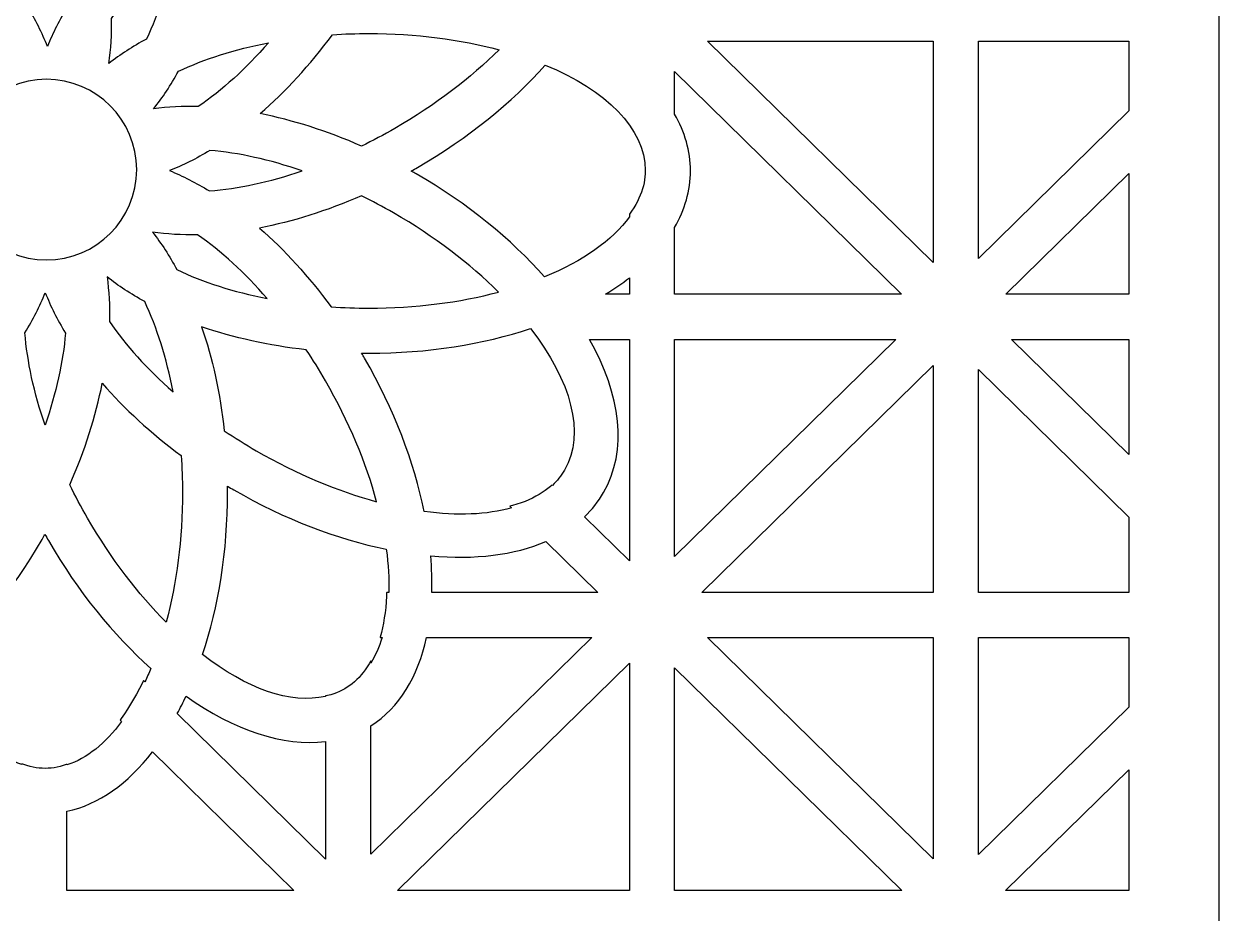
# Model space of a CAD drawing. Header units: centimetres. Extents: x -27 to -22.3, y -9 to 9.
# Drawn here: x -24.695 to -22.336, y -5.894 to -4.139 of the extents above; entities that cross this region are included whole.
import ezdxf

# ---------------------------------------------------------------- set-up
doc = ezdxf.new("R2010")
doc.units = ezdxf.units.CM
doc.header["$MEASUREMENT"] = 0
doc.layers.add('layer 1', color=7, linetype='Continuous')

msp = doc.modelspace()

# ---------------------------------------------------------------- linework, layer by layer
at = {"layer": 'layer 1', "color": 250, "lineweight": 30}
for points, knots in [([(-22.33552, 9.00076), (-22.33552, 9.00076), (-22.33552, 8.81208), (-22.33552, 8.81208), (-22.33552, 8.81208), (-22.33552, 8.81208), (-22.33552, 8.68847), (-22.33552, 8.68847), (-22.33552, 8.68847), (-22.33552, 8.68847), (-22.33552, 7.78426), (-22.33552, 7.78426), (-22.33552, 7.78426), (-22.33552, 7.78426), (-22.33552, 7.66065), (-22.33552, 7.66065), (-22.33552, 7.66065), (-22.33552, 7.66065), (-22.33552, 7.635), (-22.33552, 7.635), (-22.33552, 7.635), (-22.33552, 7.635), (-22.33552, 7.51139), (-22.33552, 7.51139), (-22.33552, 7.51139), (-22.33552, 7.51139), (-22.33552, 6.60718), (-22.33552, 6.60718), (-22.33552, 6.60718), (-22.33552, 6.60718), (-22.33552, 6.48357), (-22.33552, 6.48357), (-22.33552, 6.48357), (-22.33552, 6.48357), (-22.33552, 6.45792), (-22.33552, 6.45792), (-22.33552, 6.45792), (-22.33552, 6.45792), (-22.33552, 6.33431), (-22.33552, 6.33431), (-22.33552, 6.33431), (-22.33552, 6.33431), (-22.33552, 5.4301), (-22.33552, 5.4301), (-22.33552, 5.4301), (-22.33552, 5.4301), (-22.33552, 5.30649), (-22.33552, 5.30649), (-22.33552, 5.30649), (-22.33552, 5.30649), (-22.33552, 5.28084), (-22.33552, 5.28084), (-22.33552, 5.28084), (-22.33552, 5.28084), (-22.33552, 5.15723), (-22.33552, 5.15723), (-22.33552, 5.15723), (-22.33552, 5.15723), (-22.33552, 4.25302), (-22.33552, 4.25302), (-22.33552, 4.25302), (-22.33552, 4.25302), (-22.33552, 4.12941), (-22.33552, 4.12941), (-22.33552, 4.12941), (-22.33552, 4.12941), (-22.33552, 4.10376), (-22.33552, 4.10376), (-22.33552, 4.10376), (-22.33552, 4.10376), (-22.33552, 3.98015), (-22.33552, 3.98015), (-22.33552, 3.98015), (-22.33552, 3.98015), (-22.33552, 3.07594), (-22.33552, 3.07594), (-22.33552, 3.07594), (-22.33552, 3.07594), (-22.33552, 2.95233), (-22.33552, 2.95233), (-22.33552, 2.95233), (-22.33552, 2.95233), (-22.33552, 2.92668), (-22.33552, 2.92668), (-22.33552, 2.92668), (-22.33552, 2.92668), (-22.33552, 2.80307), (-22.33552, 2.80307), (-22.33552, 2.80307), (-22.33552, 2.80307), (-22.33552, 1.89886), (-22.33552, 1.89886), (-22.33552, 1.89886), (-22.33552, 1.89886), (-22.33552, 1.77525), (-22.33552, 1.77525), (-22.33552, 1.77525), (-22.33552, 1.77525), (-22.33552, 1.7496), (-22.33552, 1.7496), (-22.33552, 1.7496), (-22.33552, 1.7496), (-22.33552, 1.62599), (-22.33552, 1.62599), (-22.33552, 1.62599), (-22.33552, 1.62599), (-22.33552, 0.72178), (-22.33552, 0.72178), (-22.33552, 0.72178), (-22.33552, 0.72178), (-22.33552, 0.59817), (-22.33552, 0.59817), (-22.33552, 0.59817), (-22.33552, 0.59817), (-22.33552, 0.57252), (-22.33552, 0.57252), (-22.33552, 0.57252), (-22.33552, 0.57252), (-22.33552, 0.44891), (-22.33552, 0.44891), (-22.33552, 0.44891), (-22.33552, 0.44891), (-22.33552, -0.4553), (-22.33552, -0.4553), (-22.33552, -0.4553), (-22.33552, -0.4553), (-22.33552, -0.57891), (-22.33552, -0.57891), (-22.33552, -0.57891), (-22.33552, -0.57891), (-22.33552, -0.60456), (-22.33552, -0.60456), (-22.33552, -0.60456), (-22.33552, -0.60456), (-22.33552, -0.72817), (-22.33552, -0.72817), (-22.33552, -0.72817), (-22.33552, -0.72817), (-22.33552, -1.63238), (-22.33552, -1.63238), (-22.33552, -1.63238), (-22.33552, -1.63238), (-22.33552, -1.75599), (-22.33552, -1.75599), (-22.33552, -1.75599), (-22.33552, -1.75599), (-22.33552, -1.78164), (-22.33552, -1.78164), (-22.33552, -1.78164), (-22.33552, -1.78164), (-22.33552, -1.90525), (-22.33552, -1.90525), (-22.33552, -1.90525), (-22.33552, -1.90525), (-22.33552, -2.80946), (-22.33552, -2.80946), (-22.33552, -2.80946), (-22.33552, -2.80946), (-22.33552, -2.93307), (-22.33552, -2.93307), (-22.33552, -2.93307), (-22.33552, -2.93307), (-22.33552, -2.95872), (-22.33552, -2.95872), (-22.33552, -2.95872), (-22.33552, -2.95872), (-22.33552, -3.08233), (-22.33552, -3.08233), (-22.33552, -3.08233), (-22.33552, -3.08233), (-22.33552, -3.98654), (-22.33552, -3.98654), (-22.33552, -3.98654), (-22.33552, -3.98654), (-22.33552, -4.11015), (-22.33552, -4.11015), (-22.33552, -4.11015), (-22.33552, -4.11015), (-22.33552, -4.1358), (-22.33552, -4.1358), (-22.33552, -4.1358), (-22.33552, -4.1358), (-22.33552, -4.25941), (-22.33552, -4.25941), (-22.33552, -4.25941), (-22.33552, -4.25941), (-22.33552, -5.16362), (-22.33552, -5.16362), (-22.33552, -5.16362), (-22.33552, -5.16362), (-22.33552, -5.28723), (-22.33552, -5.28723), (-22.33552, -5.28723), (-22.33552, -5.28723), (-22.33552, -5.31288), (-22.33552, -5.31288), (-22.33552, -5.31288), (-22.33552, -5.31288), (-22.33552, -5.43649), (-22.33552, -5.43649), (-22.33552, -5.43649), (-22.33552, -5.43649), (-22.33552, -6.3407), (-22.33552, -6.3407), (-22.33552, -6.3407), (-22.33552, -6.3407), (-22.33552, -6.46431), (-22.33552, -6.46431), (-22.33552, -6.46431), (-22.33552, -6.46431), (-22.33552, -6.48996), (-22.33552, -6.48996), (-22.33552, -6.48996), (-22.33552, -6.48996), (-22.33552, -6.61357), (-22.33552, -6.61357), (-22.33552, -6.61357), (-22.33552, -6.61357), (-22.33552, -7.51778), (-22.33552, -7.51778), (-22.33552, -7.51778), (-22.33552, -7.51778), (-22.33552, -7.64139), (-22.33552, -7.64139), (-22.33552, -7.64139), (-22.33552, -7.64139), (-22.33552, -7.66704), (-22.33552, -7.66704), (-22.33552, -7.66704), (-22.33552, -7.66704), (-22.33552, -7.79065), (-22.33552, -7.79065), (-22.33552, -7.79065), (-22.33552, -7.79065), (-22.33552, -8.69486), (-22.33552, -8.69486), (-22.33552, -8.69486), (-22.33552, -8.69486), (-22.33552, -8.81847), (-22.33552, -8.81847), (-22.33552, -8.81847), (-22.33552, -8.81847), (-22.33552, -9.00022), (-22.33552, -9.00022), (-22.33552, -9.00022), (-22.33552, -9.00022), (-23.22426, -9.00022), (-23.22426, -9.00022), (-23.22426, -9.00022), (-23.22426, -9.00022), (-23.35029, -9.00022), (-23.35029, -9.00022), (-23.35029, -9.00022), (-23.35029, -9.00022), (-23.56871, -9.00022), (-23.56871, -9.00022), (-23.56871, -9.00022), (-23.56871, -9.00022), (-23.69473, -9.00022), (-23.69473, -9.00022), (-23.69473, -9.00022), (-23.69473, -9.00022), (-24.42433, -9.00022), (-24.42433, -9.00022), (-24.42433, -9.00022), (-24.42433, -9.00022), (-24.55035, -9.00022), (-24.55035, -9.00022), (-24.55035, -9.00022), (-24.55035, -9.00022), (-24.76877, -9.00022), (-24.76877, -9.00022), (-24.76877, -9.00022), (-24.76877, -9.00022), (-24.8948, -9.00022), (-24.8948, -9.00022), (-24.8948, -9.00022), (-24.8948, -9.00022), (-25.62439, -9.00022), (-25.62439, -9.00022), (-25.62439, -9.00022), (-25.62439, -9.00022), (-25.75042, -9.00022), (-25.75042, -9.00022), (-25.75042, -9.00022), (-25.75042, -9.00022), (-25.96884, -9.00022), (-25.96884, -9.00022), (-25.96884, -9.00022), (-25.96884, -9.00022), (-26.09487, -9.00022), (-26.09487, -9.00022), (-26.09487, -9.00022), (-26.09487, -9.00022), (-26.99914, -9.00022), (-26.99914, -9.00022), (-26.99914, -9.00022), (-26.99914, -9.00022), (-26.99914, -8.8337), (-26.99914, -8.8337), (-26.99914, -8.8337), (-26.99914, -8.8337), (-26.99914, -8.71009), (-26.99914, -8.71009), (-26.99914, -8.71009), (-26.99914, -8.71009), (-26.99914, -7.77541), (-26.99914, -7.77541), (-26.99914, -7.77541), (-26.99914, -7.77541), (-26.99914, -7.53301), (-26.99914, -7.53301), (-26.99914, -7.53301), (-26.99914, -7.53301), (-26.99914, -6.59833), (-26.99914, -6.59833), (-26.99914, -6.59833), (-26.99914, -6.59833), (-26.99914, -6.35593), (-26.99914, -6.35593), (-26.99914, -6.35593), (-26.99914, -6.35593), (-26.99914, -5.42125), (-26.99914, -5.42125), (-26.99914, -5.42125), (-26.99914, -5.42125), (-26.99914, -5.17885), (-26.99914, -5.17885), (-26.99914, -5.17885), (-26.99914, -5.17885), (-26.99914, -4.24417), (-26.99914, -4.24417), (-26.99914, -4.24417), (-26.99914, -4.24417), (-26.99914, -4.00177), (-26.99914, -4.00177), (-26.99914, -4.00177), (-26.99914, -4.00177), (-26.99914, -3.06709), (-26.99914, -3.06709), (-26.99914, -3.06709), (-26.99914, -3.06709), (-26.99914, -2.82469), (-26.99914, -2.82469), (-26.99914, -2.82469), (-26.99914, -2.82469), (-26.99914, -1.89001), (-26.99914, -1.89001), (-26.99914, -1.89001), (-26.99914, -1.89001), (-26.99914, -1.64761), (-26.99914, -1.64761), (-26.99914, -1.64761), (-26.99914, -1.64761), (-26.99914, -0.71293), (-26.99914, -0.71293), (-26.99914, -0.71293), (-26.99914, -0.71293), (-26.99914, -0.47053), (-26.99914, -0.47053), (-26.99914, -0.47053), (-26.99914, -0.47053), (-26.99914, 0.46415), (-26.99914, 0.46415), (-26.99914, 0.46415), (-26.99914, 0.46415), (-26.99914, 0.70655), (-26.99914, 0.70655), (-26.99914, 0.70655), (-26.99914, 0.70655), (-26.99914, 1.64123), (-26.99914, 1.64123), (-26.99914, 1.64123), (-26.99914, 1.64123), (-26.99914, 1.88363), (-26.99914, 1.88363), (-26.99914, 1.88363), (-26.99914, 1.88363), (-26.99914, 2.81831), (-26.99914, 2.81831), (-26.99914, 2.81831), (-26.99914, 2.81831), (-26.99914, 3.06071), (-26.99914, 3.06071), (-26.99914, 3.06071), (-26.99914, 3.06071), (-26.99914, 3.99539), (-26.99914, 3.99539), (-26.99914, 3.99539), (-26.99914, 3.99539), (-26.99914, 4.23779), (-26.99914, 4.23779), (-26.99914, 4.23779), (-26.99914, 4.23779), (-26.99914, 5.17247), (-26.99914, 5.17247), (-26.99914, 5.17247), (-26.99914, 5.17247), (-26.99914, 5.41487), (-26.99914, 5.41487), (-26.99914, 5.41487), (-26.99914, 5.41487), (-26.99914, 6.34955), (-26.99914, 6.34955), (-26.99914, 6.34955), (-26.99914, 6.34955), (-26.99914, 6.59195), (-26.99914, 6.59195), (-26.99914, 6.59195), (-26.99914, 6.59195), (-26.99914, 7.52663), (-26.99914, 7.52663), (-26.99914, 7.52663), (-26.99914, 7.52663), (-26.99914, 7.76903), (-26.99914, 7.76903), (-26.99914, 7.76903), (-26.99914, 7.76903), (-26.99914, 8.70371), (-26.99914, 8.70371), (-26.99914, 8.70371), (-26.99914, 8.70371), (-26.99914, 8.82732), (-26.99914, 8.82732), (-26.99914, 8.82732), (-26.99914, 8.82732), (-26.99914, 9.00076), (-26.99914, 9.00076), (-26.99914, 9.00076), (-26.99914, 9.00076), (-26.10193, 9.00076), (-26.10193, 9.00076), (-26.10193, 9.00076), (-26.10193, 9.00076), (-25.97591, 9.00076), (-25.97591, 9.00076), (-25.97591, 9.00076), (-25.97591, 9.00076), (-25.74335, 9.00076), (-25.74335, 9.00076), (-25.74335, 9.00076), (-25.74335, 9.00076), (-25.61733, 9.00076), (-25.61733, 9.00076), (-25.61733, 9.00076), (-25.61733, 9.00076), (-24.90187, 9.00076), (-24.90187, 9.00076), (-24.90187, 9.00076), (-24.90187, 9.00076), (-24.77584, 9.00076), (-24.77584, 9.00076), (-24.77584, 9.00076), (-24.77584, 9.00076), (-24.54329, 9.00076), (-24.54329, 9.00076), (-24.54329, 9.00076), (-24.54329, 9.00076), (-24.41726, 9.00076), (-24.41726, 9.00076), (-24.41726, 9.00076), (-24.41726, 9.00076), (-23.7018, 9.00076), (-23.7018, 9.00076), (-23.7018, 9.00076), (-23.7018, 9.00076), (-23.57578, 9.00076), (-23.57578, 9.00076), (-23.57578, 9.00076), (-23.57578, 9.00076), (-23.34322, 9.00076), (-23.34322, 9.00076), (-23.34322, 9.00076), (-23.34322, 9.00076), (-23.21719, 9.00076), (-23.21719, 9.00076), (-23.21719, 9.00076), (-23.21719, 9.00076), (-22.33552, 9.00076), (-22.33552, 9.00076)], [0, 0, 0, 0, 0.0082645, 0.0082645, 0.0082645, 0.0082645, 0.0165289, 0.0165289, 0.0165289, 0.0165289, 0.0247934, 0.0247934, 0.0247934, 0.0247934, 0.0330579, 0.0330579, 0.0330579, 0.0330579, 0.0413223, 0.0413223, 0.0413223, 0.0413223, 0.0495868, 0.0495868, 0.0495868, 0.0495868, 0.0578512, 0.0578512, 0.0578512, 0.0578512, 0.0661157, 0.0661157, 0.0661157, 0.0661157, 0.0743802, 0.0743802, 0.0743802, 0.0743802, 0.0826446, 0.0826446, 0.0826446, 0.0826446, 0.0909091, 0.0909091, 0.0909091, 0.0909091, 0.0991736, 0.0991736, 0.0991736, 0.0991736, 0.107438, 0.107438, 0.107438, 0.107438, 0.1157025, 0.1157025, 0.1157025, 0.1157025, 0.1239669, 0.1239669, 0.1239669, 0.1239669, 0.1322314, 0.1322314, 0.1322314, 0.1322314, 0.1404959, 0.1404959, 0.1404959, 0.1404959, 0.1487603, 0.1487603, 0.1487603, 0.1487603, 0.1570248, 0.1570248, 0.1570248, 0.1570248, 0.1652893, 0.1652893, 0.1652893, 0.1652893, 0.1735537, 0.1735537, 0.1735537, 0.1735537, 0.1818182, 0.1818182, 0.1818182, 0.1818182, 0.1900826, 0.1900826, 0.1900826, 0.1900826, 0.1983471, 0.1983471, 0.1983471, 0.1983471, 0.2066116, 0.2066116, 0.2066116, 0.2066116, 0.214876, 0.214876, 0.214876, 0.214876, 0.2231405, 0.2231405, 0.2231405, 0.2231405, 0.231405, 0.231405, 0.231405, 0.231405, 0.2396694, 0.2396694, 0.2396694, 0.2396694, 0.2479339, 0.2479339, 0.2479339, 0.2479339, 0.2561983, 0.2561983, 0.2561983, 0.2561983, 0.2644628, 0.2644628, 0.2644628, 0.2644628, 0.2727273, 0.2727273, 0.2727273, 0.2727273, 0.2809917, 0.2809917, 0.2809917, 0.2809917, 0.2892562, 0.2892562, 0.2892562, 0.2892562, 0.2975207, 0.2975207, 0.2975207, 0.2975207, 0.3057851, 0.3057851, 0.3057851, 0.3057851, 0.3140496, 0.3140496, 0.3140496, 0.3140496, 0.322314, 0.322314, 0.322314, 0.322314, 0.3305785, 0.3305785, 0.3305785, 0.3305785, 0.338843, 0.338843, 0.338843, 0.338843, 0.3471074, 0.3471074, 0.3471074, 0.3471074, 0.3553719, 0.3553719, 0.3553719, 0.3553719, 0.3636364, 0.3636364, 0.3636364, 0.3636364, 0.3719008, 0.3719008, 0.3719008, 0.3719008, 0.3801653, 0.3801653, 0.3801653, 0.3801653, 0.3884298, 0.3884298, 0.3884298, 0.3884298, 0.3966942, 0.3966942, 0.3966942, 0.3966942, 0.4049587, 0.4049587, 0.4049587, 0.4049587, 0.4132231, 0.4132231, 0.4132231, 0.4132231, 0.4214876, 0.4214876, 0.4214876, 0.4214876, 0.4297521, 0.4297521, 0.4297521, 0.4297521, 0.4380165, 0.4380165, 0.4380165, 0.4380165, 0.446281, 0.446281, 0.446281, 0.446281, 0.4545455, 0.4545455, 0.4545455, 0.4545455, 0.4628099, 0.4628099, 0.4628099, 0.4628099, 0.4710744, 0.4710744, 0.4710744, 0.4710744, 0.4793388, 0.4793388, 0.4793388, 0.4793388, 0.4876033, 0.4876033, 0.4876033, 0.4876033, 0.4958678, 0.4958678, 0.4958678, 0.4958678, 0.5041322, 0.5041322, 0.5041322, 0.5041322, 0.5123967, 0.5123967, 0.5123967, 0.5123967, 0.5206612, 0.5206612, 0.5206612, 0.5206612, 0.5289256, 0.5289256, 0.5289256, 0.5289256, 0.5371901, 0.5371901, 0.5371901, 0.5371901, 0.5454545, 0.5454545, 0.5454545, 0.5454545, 0.553719, 0.553719, 0.553719, 0.553719, 0.5619835, 0.5619835, 0.5619835, 0.5619835, 0.5702479, 0.5702479, 0.5702479, 0.5702479, 0.5785124, 0.5785124, 0.5785124, 0.5785124, 0.5867769, 0.5867769, 0.5867769, 0.5867769, 0.5950413, 0.5950413, 0.5950413, 0.5950413, 0.6033058, 0.6033058, 0.6033058, 0.6033058, 0.6115702, 0.6115702, 0.6115702, 0.6115702, 0.6198347, 0.6198347, 0.6198347, 0.6198347, 0.6280992, 0.6280992, 0.6280992, 0.6280992, 0.6363636, 0.6363636, 0.6363636, 0.6363636, 0.6446281, 0.6446281, 0.6446281, 0.6446281, 0.6528926, 0.6528926, 0.6528926, 0.6528926, 0.661157, 0.661157, 0.661157, 0.661157, 0.6694215, 0.6694215, 0.6694215, 0.6694215, 0.677686, 0.677686, 0.677686, 0.677686, 0.6859504, 0.6859504, 0.6859504, 0.6859504, 0.6942149, 0.6942149, 0.6942149, 0.6942149, 0.7024793, 0.7024793, 0.7024793, 0.7024793, 0.7107438, 0.7107438, 0.7107438, 0.7107438, 0.7190083, 0.7190083, 0.7190083, 0.7190083, 0.7272727, 0.7272727, 0.7272727, 0.7272727, 0.7355372, 0.7355372, 0.7355372, 0.7355372, 0.7438017, 0.7438017, 0.7438017, 0.7438017, 0.7520661, 0.7520661, 0.7520661, 0.7520661, 0.7603306, 0.7603306, 0.7603306, 0.7603306, 0.768595, 0.768595, 0.768595, 0.768595, 0.7768595, 0.7768595, 0.7768595, 0.7768595, 0.785124, 0.785124, 0.785124, 0.785124, 0.7933884, 0.7933884, 0.7933884, 0.7933884, 0.8016529, 0.8016529, 0.8016529, 0.8016529, 0.8099174, 0.8099174, 0.8099174, 0.8099174, 0.8181818, 0.8181818, 0.8181818, 0.8181818, 0.8264463, 0.8264463, 0.8264463, 0.8264463, 0.8347107, 0.8347107, 0.8347107, 0.8347107, 0.8429752, 0.8429752, 0.8429752, 0.8429752, 0.8512397, 0.8512397, 0.8512397, 0.8512397, 0.8595041, 0.8595041, 0.8595041, 0.8595041, 0.8677686, 0.8677686, 0.8677686, 0.8677686, 0.8760331, 0.8760331, 0.8760331, 0.8760331, 0.8842975, 0.8842975, 0.8842975, 0.8842975, 0.892562, 0.892562, 0.892562, 0.892562, 0.9008264, 0.9008264, 0.9008264, 0.9008264, 0.9090909, 0.9090909, 0.9090909, 0.9090909, 0.9173554, 0.9173554, 0.9173554, 0.9173554, 0.9256198, 0.9256198, 0.9256198, 0.9256198, 0.9338843, 0.9338843, 0.9338843, 0.9338843, 0.9421488, 0.9421488, 0.9421488, 0.9421488, 0.9504132, 0.9504132, 0.9504132, 0.9504132, 0.9586777, 0.9586777, 0.9586777, 0.9586777, 0.9669421, 0.9669421, 0.9669421, 0.9669421, 0.9752066, 0.9752066, 0.9752066, 0.9752066, 0.9834711, 0.9834711, 0.9834711, 0.9834711, 1, 1, 1, 1]), ([(-24.68843, -4.10354), (-24.67236, -4.13016), (-24.659, -4.15678), (-24.6486, -4.18307), (-24.6486, -4.18307), (-24.63801, -4.15704), (-24.62456, -4.1307), (-24.60844, -4.10437), (-24.60844, -4.10437), (-24.61278, -4.04807), (-24.62607, -3.98596), (-24.64815, -3.92143), (-24.64815, -3.92143), (-24.6703, -3.98559), (-24.68379, -4.04739), (-24.68843, -4.10354)], [0, 0, 0, 0, 0.2, 0.2, 0.2, 0.2, 0.4, 0.4, 0.4, 0.4, 0.6, 0.6, 0.6, 0.6, 1, 1, 1, 1]), ([(-24.52194, -4.12791), (-24.52133, -4.15898), (-24.52307, -4.18871), (-24.52721, -4.21666), (-24.52721, -4.21666), (-24.50502, -4.19941), (-24.4802, -4.18333), (-24.45307, -4.1686), (-24.45307, -4.1686), (-24.42868, -4.11767), (-24.40915, -4.05725), (-24.396, -3.99034), (-24.396, -3.99034), (-24.44726, -4.03483), (-24.48984, -4.08161), (-24.52194, -4.12791)], [0, 0, 0, 0, 0.2, 0.2, 0.2, 0.2, 0.4, 0.4, 0.4, 0.4, 0.6, 0.6, 0.6, 0.6, 1, 1, 1, 1]), ([(-24.43893, -4.30652), (-24.41107, -4.30267), (-24.38151, -4.30112), (-24.35063, -4.30192), (-24.35063, -4.30192), (-24.30405, -4.27003), (-24.25693, -4.22747), (-24.21209, -4.17609), (-24.21209, -4.17609), (-24.27873, -4.18899), (-24.339, -4.20822), (-24.38994, -4.23227), (-24.38994, -4.23227), (-24.40496, -4.2595), (-24.42136, -4.28436), (-24.43893, -4.30652)], [0, 0, 0, 0, 0.2, 0.2, 0.2, 0.2, 0.4, 0.4, 0.4, 0.4, 0.6, 0.6, 0.6, 0.6, 1, 1, 1, 1]), ([(-24.22871, -4.31596), (-24.16407, -4.32874), (-24.09634, -4.35012), (-24.02831, -4.38007), (-24.02831, -4.38007), (-24.0064, -4.36933), (-23.98445, -4.35764), (-23.96258, -4.34501), (-23.96258, -4.34501), (-23.88249, -4.29877), (-23.81278, -4.2453), (-23.75676, -4.18966), (-23.75676, -4.18966), (-23.83343, -4.16926), (-23.92103, -4.15767), (-24.01407, -4.15767), (-24.01407, -4.15767), (-24.03846, -4.15767), (-24.06246, -4.15849), (-24.086, -4.16003), (-24.086, -4.16003), (-24.13034, -4.22019), (-24.17872, -4.27264), (-24.22871, -4.31596)], [0, 0, 0, 0, 0.1428571, 0.1428571, 0.1428571, 0.1428571, 0.2857143, 0.2857143, 0.2857143, 0.2857143, 0.4285714, 0.4285714, 0.4285714, 0.4285714, 0.5714286, 0.5714286, 0.5714286, 0.5714286, 0.7142857, 0.7142857, 0.7142857, 0.7142857, 1, 1, 1, 1]), ([(-22.89988, -4.61007), (-22.89988, -4.61007), (-22.89988, -4.17303), (-22.89988, -4.17303), (-22.89988, -4.17303), (-22.89988, -4.17303), (-23.34545, -4.17303), (-23.34545, -4.17303), (-23.34545, -4.17303), (-23.34545, -4.17303), (-22.89988, -4.61007), (-22.89988, -4.61007)], [0, 0, 0, 0, 0.25, 0.25, 0.25, 0.25, 0.5, 0.5, 0.5, 0.5, 1, 1, 1, 1]), ([(-22.81076, -4.17303), (-22.81076, -4.17303), (-22.81076, -4.60194), (-22.81076, -4.60194), (-22.81076, -4.60194), (-22.81076, -4.60194), (-22.51375, -4.31061), (-22.51375, -4.31061), (-22.51375, -4.31061), (-22.51375, -4.31061), (-22.51375, -4.17303), (-22.51375, -4.17303), (-22.51375, -4.17303), (-22.51375, -4.17303), (-22.81076, -4.17303), (-22.81076, -4.17303)], [0, 0, 0, 0, 0.2, 0.2, 0.2, 0.2, 0.4, 0.4, 0.4, 0.4, 0.6, 0.6, 0.6, 0.6, 1, 1, 1, 1]), ([(-23.93033, -4.42918), (-23.92703, -4.43104), (-23.92373, -4.43289), (-23.92044, -4.4348), (-23.92044, -4.4348), (-23.819, -4.49336), (-23.73301, -4.56382), (-23.66712, -4.63812), (-23.66712, -4.63812), (-23.59155, -4.60716), (-23.53303, -4.5663), (-23.4996, -4.51954), (-23.4996, -4.51954), (-23.4996, -4.51954), (-23.4996, -4.51449), (-23.4996, -4.51449), (-23.4996, -4.51449), (-23.4996, -4.51449), (-23.49518, -4.50825), (-23.49518, -4.50825), (-23.49518, -4.50825), (-23.49518, -4.50825), (-23.491, -4.50184), (-23.491, -4.50184), (-23.491, -4.50184), (-23.491, -4.50184), (-23.48721, -4.49548), (-23.48721, -4.49548), (-23.48721, -4.49548), (-23.48721, -4.49548), (-23.4838, -4.48918), (-23.4838, -4.48918), (-23.4838, -4.48918), (-23.4838, -4.48918), (-23.48076, -4.48295), (-23.48076, -4.48295), (-23.48076, -4.48295), (-23.48076, -4.48295), (-23.47808, -4.47678), (-23.47808, -4.47678), (-23.47808, -4.47678), (-23.47808, -4.47678), (-23.47574, -4.47068), (-23.47574, -4.47068), (-23.47574, -4.47068), (-23.47574, -4.47068), (-23.47374, -4.46463), (-23.47374, -4.46463), (-23.47374, -4.46463), (-23.47374, -4.46463), (-23.47207, -4.45863), (-23.47207, -4.45863), (-23.47207, -4.45863), (-23.47207, -4.45863), (-23.47071, -4.45267), (-23.47071, -4.45267), (-23.47071, -4.45267), (-23.47071, -4.45267), (-23.46966, -4.44673), (-23.46966, -4.44673), (-23.46966, -4.44673), (-23.46966, -4.44673), (-23.46891, -4.44079), (-23.46891, -4.44079), (-23.46891, -4.44079), (-23.46891, -4.44079), (-23.46845, -4.43482), (-23.46845, -4.43482), (-23.46845, -4.43482), (-23.46845, -4.43482), (-23.4683, -4.42881), (-23.4683, -4.42881), (-23.4683, -4.42881), (-23.4683, -4.42881), (-23.46831, -4.42857), (-23.46831, -4.42857), (-23.46831, -4.42857), (-23.46831, -4.42857), (-23.46828, -4.42823), (-23.46828, -4.42823), (-23.46828, -4.42823), (-23.46864, -4.34451), (-23.54541, -4.2697), (-23.66578, -4.22007), (-23.66578, -4.22007), (-23.73152, -4.29392), (-23.81714, -4.36394), (-23.91803, -4.42218), (-23.91803, -4.42218), (-23.92212, -4.42455), (-23.92622, -4.42688), (-23.93033, -4.42918)], [0, 0, 0, 0, 0.0416667, 0.0416667, 0.0416667, 0.0416667, 0.0833333, 0.0833333, 0.0833333, 0.0833333, 0.125, 0.125, 0.125, 0.125, 0.1666667, 0.1666667, 0.1666667, 0.1666667, 0.2083333, 0.2083333, 0.2083333, 0.2083333, 0.25, 0.25, 0.25, 0.25, 0.2916667, 0.2916667, 0.2916667, 0.2916667, 0.3333333, 0.3333333, 0.3333333, 0.3333333, 0.375, 0.375, 0.375, 0.375, 0.4166667, 0.4166667, 0.4166667, 0.4166667, 0.4583333, 0.4583333, 0.4583333, 0.4583333, 0.5, 0.5, 0.5, 0.5, 0.5416667, 0.5416667, 0.5416667, 0.5416667, 0.5833333, 0.5833333, 0.5833333, 0.5833333, 0.625, 0.625, 0.625, 0.625, 0.6666667, 0.6666667, 0.6666667, 0.6666667, 0.7083333, 0.7083333, 0.7083333, 0.7083333, 0.75, 0.75, 0.75, 0.75, 0.7916667, 0.7916667, 0.7916667, 0.7916667, 0.8333333, 0.8333333, 0.8333333, 0.8333333, 0.875, 0.875, 0.875, 0.875, 0.9166667, 0.9166667, 0.9166667, 0.9166667, 1, 1, 1, 1]), ([(-23.37916, -4.42881), (-23.37916, -4.46792), (-23.39016, -4.50558), (-23.41048, -4.54084), (-23.41048, -4.54084), (-23.41048, -4.54084), (-23.41048, -4.67259), (-23.41048, -4.67259), (-23.41048, -4.67259), (-23.41048, -4.67259), (-22.96216, -4.67259), (-22.96216, -4.67259), (-22.96216, -4.67259), (-22.96216, -4.67259), (-23.41048, -4.23285), (-23.41048, -4.23285), (-23.41048, -4.23285), (-23.41048, -4.23285), (-23.41048, -4.31678), (-23.41048, -4.31678), (-23.41048, -4.31678), (-23.39016, -4.35205), (-23.37916, -4.3897), (-23.37916, -4.42881)], [0, 0, 0, 0, 0.1428571, 0.1428571, 0.1428571, 0.1428571, 0.2857143, 0.2857143, 0.2857143, 0.2857143, 0.4285714, 0.4285714, 0.4285714, 0.4285714, 0.5714286, 0.5714286, 0.5714286, 0.5714286, 0.7142857, 0.7142857, 0.7142857, 0.7142857, 1, 1, 1, 1]), ([(-24.47233, -4.4264), (-24.47233, -4.52487), (-24.55219, -4.60473), (-24.65066, -4.60473), (-24.65066, -4.60473), (-24.74914, -4.60473), (-24.829, -4.52487), (-24.829, -4.4264), (-24.829, -4.4264), (-24.829, -4.32793), (-24.74914, -4.24807), (-24.65066, -4.24807), (-24.65066, -4.24807), (-24.55219, -4.24807), (-24.47233, -4.32793), (-24.47233, -4.4264)], [0, 0, 0, 0, 0.2, 0.2, 0.2, 0.2, 0.4, 0.4, 0.4, 0.4, 0.6, 0.6, 0.6, 0.6, 1, 1, 1, 1]), ([(-24.32779, -4.38861), (-24.27165, -4.39326), (-24.20985, -4.40676), (-24.1457, -4.42891), (-24.1457, -4.42891), (-24.21022, -4.45098), (-24.27232, -4.46428), (-24.32861, -4.4686), (-24.32861, -4.4686), (-24.35495, -4.45247), (-24.38132, -4.43903), (-24.40737, -4.42844), (-24.40737, -4.42844), (-24.38107, -4.41804), (-24.35443, -4.40469), (-24.32779, -4.38861)], [0, 0, 0, 0, 0.2, 0.2, 0.2, 0.2, 0.4, 0.4, 0.4, 0.4, 0.6, 0.6, 0.6, 0.6, 1, 1, 1, 1]), ([(-22.51375, -4.43422), (-22.51375, -4.43422), (-22.75677, -4.67259), (-22.75677, -4.67259), (-22.75677, -4.67259), (-22.75677, -4.67259), (-22.51375, -4.67259), (-22.51375, -4.67259), (-22.51375, -4.67259), (-22.51375, -4.67259), (-22.51375, -4.43422), (-22.51375, -4.43422)], [0, 0, 0, 0, 0.25, 0.25, 0.25, 0.25, 0.5, 0.5, 0.5, 0.5, 1, 1, 1, 1]), ([(-24.02844, -4.47805), (-24.00729, -4.48848), (-23.98611, -4.49978), (-23.965, -4.51197), (-23.965, -4.51197), (-23.88442, -4.55849), (-23.81434, -4.61232), (-23.75815, -4.66833), (-23.75815, -4.66833), (-23.83449, -4.68851), (-23.92159, -4.69996), (-24.01407, -4.69996), (-24.01407, -4.69996), (-24.03933, -4.69996), (-24.06418, -4.6991), (-24.08853, -4.69745), (-24.08853, -4.69745), (-24.13247, -4.6375), (-24.18042, -4.58512), (-24.23002, -4.54173), (-24.23002, -4.54173), (-24.16506, -4.52921), (-24.09692, -4.50798), (-24.02844, -4.47805)], [0, 0, 0, 0, 0.1428571, 0.1428571, 0.1428571, 0.1428571, 0.2857143, 0.2857143, 0.2857143, 0.2857143, 0.4285714, 0.4285714, 0.4285714, 0.4285714, 0.5714286, 0.5714286, 0.5714286, 0.5714286, 0.7142857, 0.7142857, 0.7142857, 0.7142857, 1, 1, 1, 1]), ([(-24.35216, -4.55511), (-24.30586, -4.5872), (-24.25909, -4.6298), (-24.2146, -4.68105), (-24.2146, -4.68105), (-24.2815, -4.66791), (-24.34193, -4.64839), (-24.39285, -4.624), (-24.39285, -4.624), (-24.4076, -4.59685), (-24.42372, -4.57201), (-24.44099, -4.54981), (-24.44099, -4.54981), (-24.41301, -4.55395), (-24.38326, -4.55571), (-24.35216, -4.55511)], [0, 0, 0, 0, 0.2, 0.2, 0.2, 0.2, 0.4, 0.4, 0.4, 0.4, 0.6, 0.6, 0.6, 0.6, 1, 1, 1, 1]), ([(-24.40034, -4.86498), (-24.45173, -4.82013), (-24.4943, -4.77299), (-24.52621, -4.7264), (-24.52621, -4.7264), (-24.52541, -4.69555), (-24.52693, -4.66601), (-24.53077, -4.63818), (-24.53077, -4.63818), (-24.50861, -4.65576), (-24.48372, -4.67215), (-24.45648, -4.68717), (-24.45648, -4.68717), (-24.43244, -4.73811), (-24.41324, -4.79837), (-24.40034, -4.86498)], [0, 0, 0, 0, 0.2, 0.2, 0.2, 0.2, 0.4, 0.4, 0.4, 0.4, 0.6, 0.6, 0.6, 0.6, 1, 1, 1, 1]), ([(-23.4996, -4.63992), (-23.51417, -4.65133), (-23.52991, -4.66224), (-23.54669, -4.67259), (-23.54669, -4.67259), (-23.54669, -4.67259), (-23.4996, -4.67259), (-23.4996, -4.67259), (-23.4996, -4.67259), (-23.4996, -4.67259), (-23.4996, -4.63992), (-23.4996, -4.63992)], [0, 0, 0, 0, 0.25, 0.25, 0.25, 0.25, 0.5, 0.5, 0.5, 0.5, 1, 1, 1, 1]), ([(-24.6129, -4.74927), (-24.62897, -4.72265), (-24.64233, -4.69601), (-24.65273, -4.66972), (-24.65273, -4.66972), (-24.66332, -4.69575), (-24.67676, -4.7221), (-24.69288, -4.74842), (-24.69288, -4.74842), (-24.68855, -4.80473), (-24.67525, -4.86684), (-24.65318, -4.93137), (-24.65318, -4.93137), (-24.63103, -4.86722), (-24.61754, -4.80541), (-24.6129, -4.74927)], [0, 0, 0, 0, 0.2, 0.2, 0.2, 0.2, 0.4, 0.4, 0.4, 0.4, 0.6, 0.6, 0.6, 0.6, 1, 1, 1, 1]), ([(-23.99869, -5.08217), (-24.07489, -5.06148), (-24.15604, -5.02784), (-24.23614, -4.9816), (-24.23614, -4.9816), (-24.25801, -4.96898), (-24.27908, -4.9558), (-24.29934, -4.9422), (-24.29934, -4.9422), (-24.30742, -4.86832), (-24.32278, -4.799), (-24.34403, -4.73663), (-24.34403, -4.73663), (-24.28151, -4.75826), (-24.21189, -4.77392), (-24.13763, -4.78224), (-24.13763, -4.78224), (-24.12453, -4.80185), (-24.11183, -4.82223), (-24.09964, -4.84334), (-24.09964, -4.84334), (-24.05312, -4.92392), (-24.01935, -5.00558), (-23.99869, -5.08217)], [0, 0, 0, 0, 0.1428571, 0.1428571, 0.1428571, 0.1428571, 0.2857143, 0.2857143, 0.2857143, 0.2857143, 0.4285714, 0.4285714, 0.4285714, 0.4285714, 0.5714286, 0.5714286, 0.5714286, 0.5714286, 0.7142857, 0.7142857, 0.7142857, 0.7142857, 1, 1, 1, 1]), ([(-23.69456, -4.74016), (-23.78842, -4.77124), (-23.89758, -4.78907), (-24.01407, -4.78907), (-24.01407, -4.78907), (-24.0188, -4.78907), (-24.02352, -4.78904), (-24.02822, -4.78898), (-24.02822, -4.78898), (-24.0263, -4.79224), (-24.02437, -4.79549), (-24.02247, -4.79878), (-24.02247, -4.79878), (-23.9639, -4.90022), (-23.92466, -5.00424), (-23.90475, -5.10152), (-23.90475, -5.10152), (-23.83926, -5.11041), (-23.78019, -5.10809), (-23.73231, -5.09428), (-23.73231, -5.09428), (-23.73231, -5.09428), (-23.73553, -5.09112), (-23.73553, -5.09112), (-23.73553, -5.09112), (-23.73553, -5.09112), (-23.7305, -5.08979), (-23.7305, -5.08979), (-23.7305, -5.08979), (-23.7305, -5.08979), (-23.72186, -5.08721), (-23.72186, -5.08721), (-23.72186, -5.08721), (-23.72186, -5.08721), (-23.71358, -5.08444), (-23.71358, -5.08444), (-23.71358, -5.08444), (-23.71358, -5.08444), (-23.70566, -5.08148), (-23.70566, -5.08148), (-23.70566, -5.08148), (-23.70566, -5.08148), (-23.69811, -5.07833), (-23.69811, -5.07833), (-23.69811, -5.07833), (-23.69811, -5.07833), (-23.69091, -5.07502), (-23.69091, -5.07502), (-23.69091, -5.07502), (-23.69091, -5.07502), (-23.68409, -5.07156), (-23.68409, -5.07156), (-23.68409, -5.07156), (-23.68409, -5.07156), (-23.67763, -5.06795), (-23.67763, -5.06795), (-23.67763, -5.06795), (-23.67763, -5.06795), (-23.67152, -5.0642), (-23.67152, -5.0642), (-23.67152, -5.0642), (-23.67152, -5.0642), (-23.66577, -5.06033), (-23.66577, -5.06033), (-23.66577, -5.06033), (-23.66577, -5.06033), (-23.66036, -5.05633), (-23.66036, -5.05633), (-23.66036, -5.05633), (-23.66036, -5.05633), (-23.65529, -5.05221), (-23.65529, -5.05221), (-23.65529, -5.05221), (-23.65529, -5.05221), (-23.65208, -5.04935), (-23.65208, -5.04935), (-23.65208, -5.04935), (-23.65208, -5.04935), (-23.6515, -5.04992), (-23.6515, -5.04992), (-23.6515, -5.04992), (-23.64226, -5.04092), (-23.63434, -5.03085), (-23.62789, -5.01969), (-23.62789, -5.01969), (-23.58591, -4.94698), (-23.61495, -4.84356), (-23.69456, -4.74016)], [0, 0, 0, 0, 0.0434783, 0.0434783, 0.0434783, 0.0434783, 0.0869565, 0.0869565, 0.0869565, 0.0869565, 0.1304348, 0.1304348, 0.1304348, 0.1304348, 0.173913, 0.173913, 0.173913, 0.173913, 0.2173913, 0.2173913, 0.2173913, 0.2173913, 0.2608696, 0.2608696, 0.2608696, 0.2608696, 0.3043478, 0.3043478, 0.3043478, 0.3043478, 0.3478261, 0.3478261, 0.3478261, 0.3478261, 0.3913043, 0.3913043, 0.3913043, 0.3913043, 0.4347826, 0.4347826, 0.4347826, 0.4347826, 0.4782609, 0.4782609, 0.4782609, 0.4782609, 0.5217391, 0.5217391, 0.5217391, 0.5217391, 0.5652174, 0.5652174, 0.5652174, 0.5652174, 0.6086957, 0.6086957, 0.6086957, 0.6086957, 0.6521739, 0.6521739, 0.6521739, 0.6521739, 0.6956522, 0.6956522, 0.6956522, 0.6956522, 0.7391304, 0.7391304, 0.7391304, 0.7391304, 0.7826087, 0.7826087, 0.7826087, 0.7826087, 0.826087, 0.826087, 0.826087, 0.826087, 0.8695652, 0.8695652, 0.8695652, 0.8695652, 0.9130435, 0.9130435, 0.9130435, 0.9130435, 1, 1, 1, 1]), ([(-23.57808, -4.7617), (-23.51651, -4.87188), (-23.50259, -4.98089), (-23.55072, -5.06424), (-23.55072, -5.06424), (-23.56095, -5.08196), (-23.57359, -5.09782), (-23.58836, -5.11185), (-23.58836, -5.11185), (-23.58836, -5.11185), (-23.4996, -5.19891), (-23.4996, -5.19891), (-23.4996, -5.19891), (-23.4996, -5.19891), (-23.4996, -4.7617), (-23.4996, -4.7617), (-23.4996, -4.7617), (-23.4996, -4.7617), (-23.57808, -4.7617), (-23.57808, -4.7617)], [0, 0, 0, 0, 0.1666667, 0.1666667, 0.1666667, 0.1666667, 0.3333333, 0.3333333, 0.3333333, 0.3333333, 0.5, 0.5, 0.5, 0.5, 0.6666667, 0.6666667, 0.6666667, 0.6666667, 1, 1, 1, 1]), ([(-23.41048, -4.7617), (-23.41048, -4.7617), (-23.41048, -5.19017), (-23.41048, -5.19017), (-23.41048, -5.19017), (-23.41048, -5.19017), (-22.97365, -4.7617), (-22.97365, -4.7617), (-22.97365, -4.7617), (-22.97365, -4.7617), (-23.41048, -4.7617), (-23.41048, -4.7617)], [0, 0, 0, 0, 0.25, 0.25, 0.25, 0.25, 0.5, 0.5, 0.5, 0.5, 1, 1, 1, 1]), ([(-22.51375, -4.7617), (-22.51375, -4.7617), (-22.74528, -4.7617), (-22.74528, -4.7617), (-22.74528, -4.7617), (-22.74528, -4.7617), (-22.51375, -4.9888), (-22.51375, -4.9888), (-22.51375, -4.9888), (-22.51375, -4.9888), (-22.51375, -4.7617), (-22.51375, -4.7617)], [0, 0, 0, 0, 0.25, 0.25, 0.25, 0.25, 0.5, 0.5, 0.5, 0.5, 1, 1, 1, 1]), ([(-22.89988, -5.26127), (-22.89988, -5.26127), (-22.89988, -4.81295), (-22.89988, -4.81295), (-22.89988, -4.81295), (-22.89988, -4.81295), (-23.35694, -5.26127), (-23.35694, -5.26127), (-23.35694, -5.26127), (-23.35694, -5.26127), (-22.89988, -5.26127), (-22.89988, -5.26127)], [0, 0, 0, 0, 0.25, 0.25, 0.25, 0.25, 0.5, 0.5, 0.5, 0.5, 1, 1, 1, 1]), ([(-22.51375, -5.11241), (-22.51375, -5.11241), (-22.81076, -4.82109), (-22.81076, -4.82109), (-22.81076, -4.82109), (-22.81076, -4.82109), (-22.81076, -5.26127), (-22.81076, -5.26127), (-22.81076, -5.26127), (-22.81076, -5.26127), (-22.51375, -5.26127), (-22.51375, -5.26127), (-22.51375, -5.26127), (-22.51375, -5.26127), (-22.51375, -5.11241), (-22.51375, -5.11241)], [0, 0, 0, 0, 0.2, 0.2, 0.2, 0.2, 0.4, 0.4, 0.4, 0.4, 0.6, 0.6, 0.6, 0.6, 1, 1, 1, 1]), ([(-24.38427, -4.99107), (-24.44443, -4.94674), (-24.4969, -4.89837), (-24.54023, -4.84838), (-24.54023, -4.84838), (-24.55301, -4.91302), (-24.57437, -4.98072), (-24.60431, -5.04875), (-24.60431, -5.04875), (-24.59357, -5.07066), (-24.5819, -5.09261), (-24.56927, -5.11448), (-24.56927, -5.11448), (-24.52303, -5.19458), (-24.46957, -5.26428), (-24.41393, -5.3203), (-24.41393, -5.3203), (-24.39352, -5.24364), (-24.38194, -5.15604), (-24.38194, -5.06299), (-24.38194, -5.06299), (-24.38194, -5.03861), (-24.38273, -5.01461), (-24.38427, -4.99107)], [0, 0, 0, 0, 0.1428571, 0.1428571, 0.1428571, 0.1428571, 0.2857143, 0.2857143, 0.2857143, 0.2857143, 0.4285714, 0.4285714, 0.4285714, 0.4285714, 0.5714286, 0.5714286, 0.5714286, 0.5714286, 0.7142857, 0.7142857, 0.7142857, 0.7142857, 1, 1, 1, 1]), ([(-23.97954, -5.17617), (-24.07636, -5.15616), (-24.17981, -5.11702), (-24.28069, -5.05878), (-24.28069, -5.05878), (-24.28479, -5.05641), (-24.28884, -5.05402), (-24.29288, -5.05162), (-24.29288, -5.05162), (-24.29284, -5.0554), (-24.29282, -5.05919), (-24.29282, -5.06299), (-24.29282, -5.06299), (-24.29282, -5.18012), (-24.31085, -5.28983), (-24.34225, -5.38403), (-24.34225, -5.38403), (-24.25527, -5.45132), (-24.1682, -5.48285), (-24.09932, -5.4665), (-24.09932, -5.4665), (-24.09932, -5.4665), (-24.09932, -5.46559), (-24.09932, -5.46559), (-24.09932, -5.46559), (-24.09932, -5.46559), (-24.09531, -5.46476), (-24.09531, -5.46476), (-24.09531, -5.46476), (-24.09531, -5.46476), (-24.08928, -5.46321), (-24.08928, -5.46321), (-24.08928, -5.46321), (-24.08928, -5.46321), (-24.08344, -5.46141), (-24.08344, -5.46141), (-24.08344, -5.46141), (-24.08344, -5.46141), (-24.07777, -5.45935), (-24.07777, -5.45935), (-24.07777, -5.45935), (-24.07777, -5.45935), (-24.07224, -5.45703), (-24.07224, -5.45703), (-24.07224, -5.45703), (-24.07224, -5.45703), (-24.06685, -5.45443), (-24.06685, -5.45443), (-24.06685, -5.45443), (-24.06685, -5.45443), (-24.06157, -5.45156), (-24.06157, -5.45156), (-24.06157, -5.45156), (-24.06157, -5.45156), (-24.05647, -5.44844), (-24.05647, -5.44844), (-24.05647, -5.44844), (-24.05647, -5.44844), (-24.05154, -5.44508), (-24.05154, -5.44508), (-24.05154, -5.44508), (-24.05154, -5.44508), (-24.04678, -5.44147), (-24.04678, -5.44147), (-24.04678, -5.44147), (-24.04678, -5.44147), (-24.04218, -5.43761), (-24.04218, -5.43761), (-24.04218, -5.43761), (-24.04218, -5.43761), (-24.03771, -5.43347), (-24.03771, -5.43347), (-24.03771, -5.43347), (-24.03771, -5.43347), (-24.03336, -5.42904), (-24.03336, -5.42904), (-24.03336, -5.42904), (-24.03336, -5.42904), (-24.02913, -5.4243), (-24.02913, -5.4243), (-24.02913, -5.4243), (-24.02913, -5.4243), (-24.02503, -5.41926), (-24.02503, -5.41926), (-24.02503, -5.41926), (-24.02503, -5.41926), (-24.02104, -5.41388), (-24.02104, -5.41388), (-24.02104, -5.41388), (-24.02104, -5.41388), (-24.01717, -5.40816), (-24.01717, -5.40816), (-24.01717, -5.40816), (-24.01717, -5.40816), (-24.01343, -5.40209), (-24.01343, -5.40209), (-24.01343, -5.40209), (-24.01343, -5.40209), (-24.01021, -5.39635), (-24.01021, -5.39635), (-24.01021, -5.39635), (-24.01021, -5.39635), (-24.01021, -5.40079), (-24.01021, -5.40079), (-24.01021, -5.40079), (-24.00098, -5.38593), (-23.99356, -5.36903), (-23.98792, -5.35038), (-23.98792, -5.35038), (-23.98792, -5.35038), (-23.99185, -5.35038), (-23.99185, -5.35038), (-23.99185, -5.35038), (-23.99185, -5.35038), (-23.9916, -5.34952), (-23.9916, -5.34952), (-23.9916, -5.34952), (-23.9916, -5.34952), (-23.98922, -5.34059), (-23.98922, -5.34059), (-23.98922, -5.34059), (-23.98922, -5.34059), (-23.98706, -5.33131), (-23.98706, -5.33131), (-23.98706, -5.33131), (-23.98706, -5.33131), (-23.98513, -5.32171), (-23.98513, -5.32171), (-23.98513, -5.32171), (-23.98513, -5.32171), (-23.98343, -5.31178), (-23.98343, -5.31178), (-23.98343, -5.31178), (-23.98343, -5.31178), (-23.98197, -5.30153), (-23.98197, -5.30153), (-23.98197, -5.30153), (-23.98197, -5.30153), (-23.98075, -5.29099), (-23.98075, -5.29099), (-23.98075, -5.29099), (-23.98075, -5.29099), (-23.9798, -5.28015), (-23.9798, -5.28015), (-23.9798, -5.28015), (-23.9798, -5.28015), (-23.9791, -5.26902), (-23.9791, -5.26902), (-23.9791, -5.26902), (-23.9791, -5.26902), (-23.97883, -5.26194), (-23.97883, -5.26194), (-23.97883, -5.26194), (-23.97883, -5.26194), (-23.97879, -5.26127), (-23.97879, -5.26127), (-23.97879, -5.26127), (-23.97879, -5.26127), (-23.97463, -5.26127), (-23.97463, -5.26127), (-23.97463, -5.26127), (-23.97391, -5.23455), (-23.97555, -5.20603), (-23.97954, -5.17617)], [0, 0, 0, 0, 0.0238095, 0.0238095, 0.0238095, 0.0238095, 0.047619, 0.047619, 0.047619, 0.047619, 0.0714286, 0.0714286, 0.0714286, 0.0714286, 0.0952381, 0.0952381, 0.0952381, 0.0952381, 0.1190476, 0.1190476, 0.1190476, 0.1190476, 0.1428571, 0.1428571, 0.1428571, 0.1428571, 0.1666667, 0.1666667, 0.1666667, 0.1666667, 0.1904762, 0.1904762, 0.1904762, 0.1904762, 0.2142857, 0.2142857, 0.2142857, 0.2142857, 0.2380952, 0.2380952, 0.2380952, 0.2380952, 0.2619048, 0.2619048, 0.2619048, 0.2619048, 0.2857143, 0.2857143, 0.2857143, 0.2857143, 0.3095238, 0.3095238, 0.3095238, 0.3095238, 0.3333333, 0.3333333, 0.3333333, 0.3333333, 0.3571429, 0.3571429, 0.3571429, 0.3571429, 0.3809524, 0.3809524, 0.3809524, 0.3809524, 0.4047619, 0.4047619, 0.4047619, 0.4047619, 0.4285714, 0.4285714, 0.4285714, 0.4285714, 0.452381, 0.452381, 0.452381, 0.452381, 0.4761905, 0.4761905, 0.4761905, 0.4761905, 0.5, 0.5, 0.5, 0.5, 0.5238095, 0.5238095, 0.5238095, 0.5238095, 0.547619, 0.547619, 0.547619, 0.547619, 0.5714286, 0.5714286, 0.5714286, 0.5714286, 0.5952381, 0.5952381, 0.5952381, 0.5952381, 0.6190476, 0.6190476, 0.6190476, 0.6190476, 0.6428571, 0.6428571, 0.6428571, 0.6428571, 0.6666667, 0.6666667, 0.6666667, 0.6666667, 0.6904762, 0.6904762, 0.6904762, 0.6904762, 0.7142857, 0.7142857, 0.7142857, 0.7142857, 0.7380952, 0.7380952, 0.7380952, 0.7380952, 0.7619048, 0.7619048, 0.7619048, 0.7619048, 0.7857143, 0.7857143, 0.7857143, 0.7857143, 0.8095238, 0.8095238, 0.8095238, 0.8095238, 0.8333333, 0.8333333, 0.8333333, 0.8333333, 0.8571429, 0.8571429, 0.8571429, 0.8571429, 0.8809524, 0.8809524, 0.8809524, 0.8809524, 0.9047619, 0.9047619, 0.9047619, 0.9047619, 0.9285714, 0.9285714, 0.9285714, 0.9285714, 0.952381, 0.952381, 0.952381, 0.952381, 1, 1, 1, 1]), ([(-24.44434, -5.41128), (-24.51819, -5.34555), (-24.5882, -5.25992), (-24.64645, -5.15904), (-24.64645, -5.15904), (-24.64881, -5.15495), (-24.65113, -5.15085), (-24.65343, -5.14675), (-24.65343, -5.14675), (-24.65529, -5.15004), (-24.65716, -5.15334), (-24.65906, -5.15663), (-24.65906, -5.15663), (-24.71762, -5.25806), (-24.78809, -5.34406), (-24.86238, -5.40994), (-24.86238, -5.40994), (-24.85971, -5.41646), (-24.85696, -5.42284), (-24.85414, -5.4291), (-24.85414, -5.4291), (-24.85414, -5.4291), (-24.85152, -5.42652), (-24.85152, -5.42652), (-24.85152, -5.42652), (-24.85152, -5.42652), (-24.84561, -5.43888), (-24.84561, -5.43888), (-24.84561, -5.43888), (-24.84561, -5.43888), (-24.83999, -5.45002), (-24.83999, -5.45002), (-24.83999, -5.45002), (-24.83999, -5.45002), (-24.83425, -5.46081), (-24.83425, -5.46081), (-24.83425, -5.46081), (-24.83425, -5.46081), (-24.82838, -5.47125), (-24.82838, -5.47125), (-24.82838, -5.47125), (-24.82838, -5.47125), (-24.8224, -5.48133), (-24.8224, -5.48133), (-24.8224, -5.48133), (-24.8224, -5.48133), (-24.81632, -5.49105), (-24.81632, -5.49105), (-24.81632, -5.49105), (-24.81632, -5.49105), (-24.81014, -5.5004), (-24.81014, -5.5004), (-24.81014, -5.5004), (-24.81014, -5.5004), (-24.80635, -5.50583), (-24.80635, -5.50583), (-24.80635, -5.50583), (-24.80635, -5.50583), (-24.80946, -5.50888), (-24.80946, -5.50888), (-24.80946, -5.50888), (-24.77715, -5.55487), (-24.73964, -5.58701), (-24.69905, -5.60097), (-24.69905, -5.60097), (-24.69905, -5.60097), (-24.69905, -5.59976), (-24.69905, -5.59976), (-24.69905, -5.59976), (-24.69905, -5.59976), (-24.69495, -5.60132), (-24.69495, -5.60132), (-24.69495, -5.60132), (-24.69495, -5.60132), (-24.6889, -5.60332), (-24.6889, -5.60332), (-24.6889, -5.60332), (-24.6889, -5.60332), (-24.6829, -5.605), (-24.6829, -5.605), (-24.6829, -5.605), (-24.6829, -5.605), (-24.67693, -5.60636), (-24.67693, -5.60636), (-24.67693, -5.60636), (-24.67693, -5.60636), (-24.671, -5.60741), (-24.671, -5.60741), (-24.671, -5.60741), (-24.671, -5.60741), (-24.66505, -5.60816), (-24.66505, -5.60816), (-24.66505, -5.60816), (-24.66505, -5.60816), (-24.65909, -5.60861), (-24.65909, -5.60861), (-24.65909, -5.60861), (-24.65909, -5.60861), (-24.65307, -5.60876), (-24.65307, -5.60876), (-24.65307, -5.60876), (-24.65307, -5.60876), (-24.64709, -5.60861), (-24.64709, -5.60861), (-24.64709, -5.60861), (-24.64709, -5.60861), (-24.64115, -5.60816), (-24.64115, -5.60816), (-24.64115, -5.60816), (-24.64115, -5.60816), (-24.63522, -5.60742), (-24.63522, -5.60742), (-24.63522, -5.60742), (-24.63522, -5.60742), (-24.6293, -5.60637), (-24.6293, -5.60637), (-24.6293, -5.60637), (-24.6293, -5.60637), (-24.62336, -5.60502), (-24.62336, -5.60502), (-24.62336, -5.60502), (-24.62336, -5.60502), (-24.61738, -5.60336), (-24.61738, -5.60336), (-24.61738, -5.60336), (-24.61738, -5.60336), (-24.61135, -5.60138), (-24.61135, -5.60138), (-24.61135, -5.60138), (-24.61135, -5.60138), (-24.60993, -5.60083), (-24.60993, -5.60083), (-24.60993, -5.60083), (-24.60993, -5.60083), (-24.60993, -5.60191), (-24.60993, -5.60191), (-24.60993, -5.60191), (-24.5705, -5.5892), (-24.5339, -5.55937), (-24.50208, -5.51633), (-24.50208, -5.51633), (-24.50208, -5.51633), (-24.50517, -5.5133), (-24.50517, -5.5133), (-24.50517, -5.5133), (-24.50517, -5.5133), (-24.5028, -5.51011), (-24.5028, -5.51011), (-24.5028, -5.51011), (-24.5028, -5.51011), (-24.49655, -5.5012), (-24.49655, -5.5012), (-24.49655, -5.5012), (-24.49655, -5.5012), (-24.49038, -5.49191), (-24.49038, -5.49191), (-24.49038, -5.49191), (-24.49038, -5.49191), (-24.48431, -5.48225), (-24.48431, -5.48225), (-24.48431, -5.48225), (-24.48431, -5.48225), (-24.47833, -5.47224), (-24.47833, -5.47224), (-24.47833, -5.47224), (-24.47833, -5.47224), (-24.47248, -5.46187), (-24.47248, -5.46187), (-24.47248, -5.46187), (-24.47248, -5.46187), (-24.46674, -5.45115), (-24.46674, -5.45115), (-24.46674, -5.45115), (-24.46674, -5.45115), (-24.46113, -5.44009), (-24.46113, -5.44009), (-24.46113, -5.44009), (-24.46113, -5.44009), (-24.45877, -5.43519), (-24.45877, -5.43519), (-24.45877, -5.43519), (-24.45877, -5.43519), (-24.45604, -5.43787), (-24.45604, -5.43787), (-24.45604, -5.43787), (-24.452, -5.42926), (-24.44809, -5.4204), (-24.44434, -5.41128)], [0, 0, 0, 0, 0.0208333, 0.0208333, 0.0208333, 0.0208333, 0.0416667, 0.0416667, 0.0416667, 0.0416667, 0.0625, 0.0625, 0.0625, 0.0625, 0.0833333, 0.0833333, 0.0833333, 0.0833333, 0.1041667, 0.1041667, 0.1041667, 0.1041667, 0.125, 0.125, 0.125, 0.125, 0.1458333, 0.1458333, 0.1458333, 0.1458333, 0.1666667, 0.1666667, 0.1666667, 0.1666667, 0.1875, 0.1875, 0.1875, 0.1875, 0.2083333, 0.2083333, 0.2083333, 0.2083333, 0.2291667, 0.2291667, 0.2291667, 0.2291667, 0.25, 0.25, 0.25, 0.25, 0.2708333, 0.2708333, 0.2708333, 0.2708333, 0.2916667, 0.2916667, 0.2916667, 0.2916667, 0.3125, 0.3125, 0.3125, 0.3125, 0.3333333, 0.3333333, 0.3333333, 0.3333333, 0.3541667, 0.3541667, 0.3541667, 0.3541667, 0.375, 0.375, 0.375, 0.375, 0.3958333, 0.3958333, 0.3958333, 0.3958333, 0.4166667, 0.4166667, 0.4166667, 0.4166667, 0.4375, 0.4375, 0.4375, 0.4375, 0.4583333, 0.4583333, 0.4583333, 0.4583333, 0.4791667, 0.4791667, 0.4791667, 0.4791667, 0.5, 0.5, 0.5, 0.5, 0.5208333, 0.5208333, 0.5208333, 0.5208333, 0.5416667, 0.5416667, 0.5416667, 0.5416667, 0.5625, 0.5625, 0.5625, 0.5625, 0.5833333, 0.5833333, 0.5833333, 0.5833333, 0.6041667, 0.6041667, 0.6041667, 0.6041667, 0.625, 0.625, 0.625, 0.625, 0.6458333, 0.6458333, 0.6458333, 0.6458333, 0.6666667, 0.6666667, 0.6666667, 0.6666667, 0.6875, 0.6875, 0.6875, 0.6875, 0.7083333, 0.7083333, 0.7083333, 0.7083333, 0.7291667, 0.7291667, 0.7291667, 0.7291667, 0.75, 0.75, 0.75, 0.75, 0.7708333, 0.7708333, 0.7708333, 0.7708333, 0.7916667, 0.7916667, 0.7916667, 0.7916667, 0.8125, 0.8125, 0.8125, 0.8125, 0.8333333, 0.8333333, 0.8333333, 0.8333333, 0.8541667, 0.8541667, 0.8541667, 0.8541667, 0.875, 0.875, 0.875, 0.875, 0.8958333, 0.8958333, 0.8958333, 0.8958333, 0.9166667, 0.9166667, 0.9166667, 0.9166667, 0.9375, 0.9375, 0.9375, 0.9375, 0.9583333, 0.9583333, 0.9583333, 0.9583333, 1, 1, 1, 1]), ([(-23.66442, -5.16086), (-23.72656, -5.18752), (-23.80496, -5.19696), (-23.89184, -5.18925), (-23.89184, -5.18925), (-23.8897, -5.21401), (-23.88896, -5.23807), (-23.88961, -5.26127), (-23.88961, -5.26127), (-23.88961, -5.26127), (-23.56206, -5.26127), (-23.56206, -5.26127), (-23.56206, -5.26127), (-23.56206, -5.26127), (-23.66442, -5.16086), (-23.66442, -5.16086)], [0, 0, 0, 0, 0.2, 0.2, 0.2, 0.2, 0.4, 0.4, 0.4, 0.4, 0.6, 0.6, 0.6, 0.6, 1, 1, 1, 1]), ([(-23.9, -5.35038), (-23.91679, -5.42765), (-23.95351, -5.48896), (-24.01021, -5.52464), (-24.01021, -5.52464), (-24.01021, -5.52464), (-24.01021, -5.77841), (-24.01021, -5.77841), (-24.01021, -5.77841), (-24.01021, -5.77841), (-23.57382, -5.35038), (-23.57382, -5.35038), (-23.57382, -5.35038), (-23.57382, -5.35038), (-23.9, -5.35038), (-23.9, -5.35038)], [0, 0, 0, 0, 0.2, 0.2, 0.2, 0.2, 0.4, 0.4, 0.4, 0.4, 0.6, 0.6, 0.6, 0.6, 1, 1, 1, 1]), ([(-22.89988, -5.78715), (-22.89988, -5.78715), (-22.89988, -5.35038), (-22.89988, -5.35038), (-22.89988, -5.35038), (-22.89988, -5.35038), (-23.34518, -5.35038), (-23.34518, -5.35038), (-23.34518, -5.35038), (-23.34518, -5.35038), (-22.89988, -5.78715), (-22.89988, -5.78715)], [0, 0, 0, 0, 0.25, 0.25, 0.25, 0.25, 0.5, 0.5, 0.5, 0.5, 1, 1, 1, 1]), ([(-22.81076, -5.35038), (-22.81076, -5.35038), (-22.81076, -5.77902), (-22.81076, -5.77902), (-22.81076, -5.77902), (-22.81076, -5.77902), (-22.51375, -5.48769), (-22.51375, -5.48769), (-22.51375, -5.48769), (-22.51375, -5.48769), (-22.51375, -5.35038), (-22.51375, -5.35038), (-22.51375, -5.35038), (-22.51375, -5.35038), (-22.81076, -5.35038), (-22.81076, -5.35038)], [0, 0, 0, 0, 0.2, 0.2, 0.2, 0.2, 0.4, 0.4, 0.4, 0.4, 0.6, 0.6, 0.6, 0.6, 1, 1, 1, 1]), ([(-23.4996, -5.84994), (-23.4996, -5.84994), (-23.4996, -5.40119), (-23.4996, -5.40119), (-23.4996, -5.40119), (-23.4996, -5.40119), (-23.95711, -5.84994), (-23.95711, -5.84994), (-23.95711, -5.84994), (-23.95711, -5.84994), (-23.4996, -5.84994), (-23.4996, -5.84994)], [0, 0, 0, 0, 0.25, 0.25, 0.25, 0.25, 0.5, 0.5, 0.5, 0.5, 1, 1, 1, 1]), ([(-23.41048, -5.40993), (-23.41048, -5.40993), (-23.41048, -5.84994), (-23.41048, -5.84994), (-23.41048, -5.84994), (-23.41048, -5.84994), (-22.96188, -5.84994), (-22.96188, -5.84994), (-22.96188, -5.84994), (-22.96188, -5.84994), (-23.41048, -5.40993), (-23.41048, -5.40993)], [0, 0, 0, 0, 0.25, 0.25, 0.25, 0.25, 0.5, 0.5, 0.5, 0.5, 1, 1, 1, 1]), ([(-24.09932, -5.55582), (-24.18285, -5.566), (-24.27998, -5.53312), (-24.37493, -5.46646), (-24.37493, -5.46646), (-24.38042, -5.4782), (-24.38615, -5.48958), (-24.39209, -5.50059), (-24.39209, -5.50059), (-24.39209, -5.50059), (-24.09932, -5.78776), (-24.09932, -5.78776), (-24.09932, -5.78776), (-24.09932, -5.78776), (-24.09932, -5.55582), (-24.09932, -5.55582)], [0, 0, 0, 0, 0.2, 0.2, 0.2, 0.2, 0.4, 0.4, 0.4, 0.4, 0.6, 0.6, 0.6, 0.6, 1, 1, 1, 1]), ([(-24.441, -5.57623), (-24.48954, -5.63865), (-24.54727, -5.68019), (-24.60993, -5.69338), (-24.60993, -5.69338), (-24.60993, -5.69338), (-24.60993, -5.84994), (-24.60993, -5.84994), (-24.60993, -5.84994), (-24.60993, -5.84994), (-24.16195, -5.84994), (-24.16195, -5.84994), (-24.16195, -5.84994), (-24.16195, -5.84994), (-24.441, -5.57623), (-24.441, -5.57623)], [0, 0, 0, 0, 0.2, 0.2, 0.2, 0.2, 0.4, 0.4, 0.4, 0.4, 0.6, 0.6, 0.6, 0.6, 1, 1, 1, 1]), ([(-22.51375, -5.6113), (-22.51375, -5.6113), (-22.75705, -5.84994), (-22.75705, -5.84994), (-22.75705, -5.84994), (-22.75705, -5.84994), (-22.51375, -5.84994), (-22.51375, -5.84994), (-22.51375, -5.84994), (-22.51375, -5.84994), (-22.51375, -5.6113), (-22.51375, -5.6113)], [0, 0, 0, 0, 0.25, 0.25, 0.25, 0.25, 0.5, 0.5, 0.5, 0.5, 1, 1, 1, 1])]:
    msp.add_open_spline(points, degree=3, knots=knots, dxfattribs=at)

doc.saveas('drawing.dxf')
